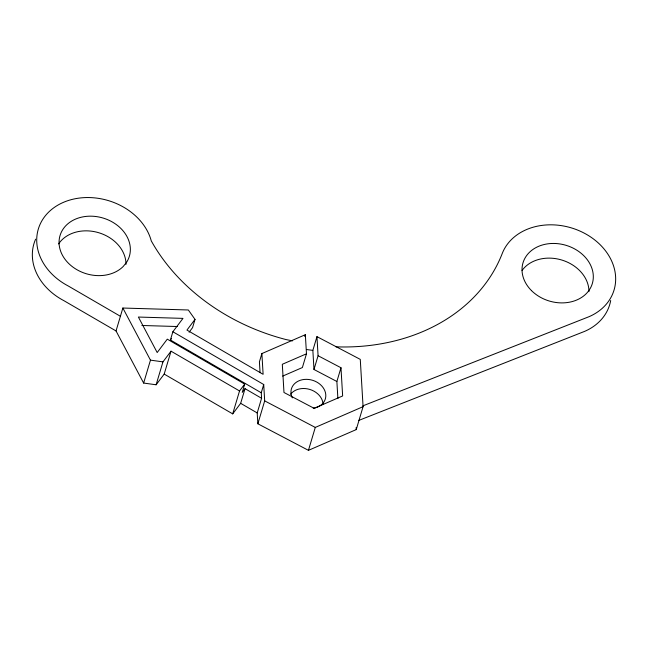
<?xml version="1.0" encoding="UTF-8"?>
<svg xmlns="http://www.w3.org/2000/svg" width="648" height="648" viewBox="0 0 648 648"><rect width="100%" height="100%" fill="white"/><g stroke="black" fill="none" stroke-linecap="round" stroke-linejoin="round"><path stroke-width="0.97" d="M164.195 374.09L232.697 413.878L239.533 390.963L171.023 351.176L164.195 374.09L156.119 384.782L143.637 383.057L116.033 330.95L122.869 308.035L188.333 309.979L195.016 319.391L192.561 327.637L189.103 332.221M143.637 383.057L150.466 360.142L122.869 308.035M156.119 384.782L162.956 361.868L171.023 351.176M261.581 398.277L261.257 392.777L170.408 340.014L172.87 331.76L182.971 318.379L138.397 317.05L157.189 352.536L167.289 339.147L244.709 384.102L242.247 392.356L245.033 388.662L261.581 398.277L257.207 412.938L257.855 423.792L308.448 450.344L356.246 429.592L363.074 406.669L360.272 359.373L316.953 336.636L312.854 350.382L313.98 369.481L336.879 381.494L337.892 398.625M232.697 413.878L240.659 403.331L245.033 388.662M282.69 376.099L302.381 367.546L306.48 353.8L305.346 334.7L261.881 353.573L259.419 361.819L260.067 372.689M261.257 392.777L263.712 384.523L172.87 331.76M257.855 423.792L264.684 400.877L263.712 384.523M304.803 336.531L305.346 334.7M313.98 369.481L318.079 355.736L316.953 336.636M308.448 450.344L315.284 427.421L363.074 406.669M336.879 381.494L340.978 367.748L318.079 355.736M170.408 340.014L171.599 338.434M195.016 319.391L186.948 330.075L263.112 374.309L261.881 353.573M239.533 390.963L244.709 384.102M306.48 353.8L282.309 364.289L283.978 392.494L314.15 408.329L342.646 395.952L340.978 367.748M362.961 405.826L589.105 316.661A58.863 47.32 16.6 0 0 592.718 238.415A58.863 47.32 16.6 0 0 502.249 253.473A192.083 154.41 16.6 0 1 335.964 346.834M358.587 420.487L584.739 331.331A58.863 47.32 16.6 0 0 610.691 300.486M141.88 325.482L177.544 326.535M312.854 350.382L306.569 349.523M150.466 360.142L162.956 361.868M292.548 340.872L285.962 339.544A192.083 154.41 16.6 0 1 151.268 240.886A58.863 47.32 16.6 0 0 59.138 204.428A58.863 47.32 16.6 0 0 68.218 285.971L120.407 316.281M264.684 400.877L315.284 427.421M116.033 330.95L63.844 300.64A58.863 47.32 16.6 0 1 35.624 239.169M240.659 403.331L257.207 412.938M356.125 427.591L356.246 429.592M522.061 270.491A36.183 29.087 16.6 0 1 562.326 260.196A36.183 29.087 16.6 0 1 588.943 291.665M58.612 243.923A36.183 29.087 16.6 0 1 98.869 232.762A36.183 29.087 16.6 0 1 125.987 264.384M290.628 394.219A17.69 14.216 16.6 0 1 309.817 389.44A17.69 14.216 16.6 0 1 323.06 404.06M292.313 397.864A17.69 14.216 16.6 0 1 302.252 379.752A17.69 14.216 16.6 0 1 324.923 390.971A17.69 14.216 16.6 0 1 313.227 408.216M126.425 262.545L123.12 266.571A36.183 29.087 16.6 0 1 62.702 255.717A36.183 29.087 16.6 0 1 95.021 216.416A36.183 29.087 16.6 0 1 126.425 262.545M531.514 290.628A36.183 29.087 16.6 0 0 591.729 285.29A36.183 29.087 16.6 0 0 549.755 243.608A36.183 29.087 16.6 0 0 531.514 290.628"/></g></svg>
